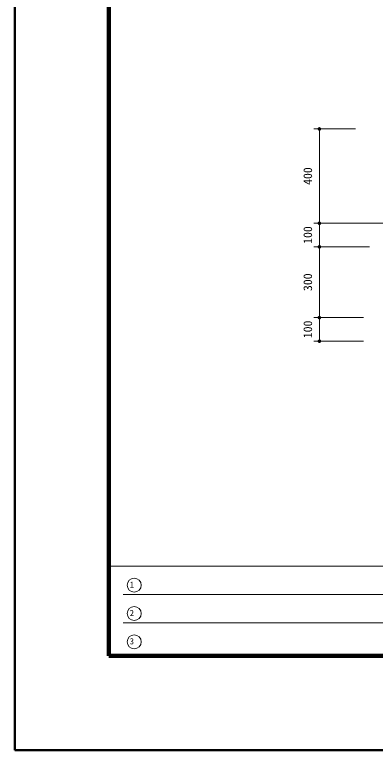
# Model space of a CAD drawing. Units: millimetres at full size, sheet at 1:20. Extents: x 0 to 8400, y 0 to 5940.
# Drawn here: x 0 to 1530, y 0 to 3119 of the extents above; entities that cross this region are included whole.
import ezdxf
from ezdxf.enums import TextEntityAlignment as Align

# ---------------------------------------------------------------- set-up
doc = ezdxf.new("R2010")
doc.units = ezdxf.units.MM
doc.header["$LTSCALE"] = 20
for name, color, linetype, lineweight in [('D-STR', 1, 'Continuous', 13), ('D-STR-DIM', 7, 'Continuous', 13), ('D-TTL', 2, 'Continuous', 140), ('D-TTL-FRAM', 2, 'Continuous', 13), ('D-TTL-LINE', 7, 'Continuous', 13), ('D-TTL-TXT', 7, 'Continuous', 13)]:
    doc.layers.add(name, color=color, linetype=linetype, lineweight=lineweight)
doc.styles.add('ＭＳ ゴシック', font='')
doc.styles.get('ＭＳ ゴシック').set_extended_font_data('MS Gothic')

# ---------------------------------------------------------------- blocks, each defined once
blk = doc.blocks.new('filled_dot')
at = {"color": 0, "linetype": 'Continuous', "lineweight": -2, "const_width": 1.25}
blk.add_lwpolyline([(-0.625, 0, 1), (0.625, 0, 1)], format="xyb", close=True, dxfattribs=at)

msp = doc.modelspace()

# ---------------------------------------------------------------- linework, layer by layer
at = {"layer": 'D-STR'}
msp.add_line((1454.85, 2234.61), (1737.54, 2234.61), dxfattribs=at)
at = {"layer": 'D-STR-DIM'}
for p, q in [((1445.41, 2634.61), (1268.78, 2634.61)), ((1292.78, 2634.61), (1292.78, 2234.61)), ((1454.85, 2234.61), (1268.78, 2234.61)), ((1454.85, 2234.61), (1268.78, 2234.61)), ((1292.78, 2234.61), (1292.78, 2134.61)), ((1504.85, 2134.61), (1268.78, 2134.61)), ((1504.85, 2134.61), (1268.78, 2134.61)), ((1292.78, 2134.61), (1292.78, 1834.61)), ((1479.49, 1834.61), (1268.78, 1834.61)), ((1479.49, 1834.61), (1268.78, 1834.61)), ((1292.78, 1834.61), (1292.78, 1734.61)), ((1479.49, 1734.61), (1268.78, 1734.61))]:
    msp.add_line(p, q, dxfattribs=at)
at = {"layer": 'D-TTL', "lineweight": 50}
for p, q in [((0, 5940), (0, 0)), ((0, 0), (8400, 0))]:
    msp.add_line(p, q, dxfattribs=at)
at = {"layer": 'D-TTL'}
for p, q in [((400, 5540), (400, 400)), ((400, 400), (8000, 400))]:
    msp.add_line(p, q, dxfattribs=at)
at = {"layer": 'D-TTL-FRAM'}
for p, q in [((8000, 780), (400, 780)), ((400, 780), (400, 400)), ((400, 400), (8000, 400))]:
    msp.add_line(p, q, dxfattribs=at)
at = {"layer": 'D-TTL-LINE'}
for p, q in [((2159.22, 660), (460, 660)), ((2159.22, 540), (460, 540))]:
    msp.add_line(p, q, dxfattribs=at)
at = {"layer": 'D-TTL-TXT'}
for centre in [(507.2, 700.09), (507.2, 580.09), (507.2, 460.09)]:
    msp.add_circle(centre, 29.61, dxfattribs=at)

# ---------------------------------------------------------------- block references
at = {"layer": 'D-STR-DIM', "xscale": 6, "yscale": 6}
for p, rotation in [((1292.78, 2634.61), 270), ((1292.78, 2234.61), 90), ((1292.78, 2234.61), 270), ((1292.78, 2134.61), 90), ((1292.78, 2134.61), 270), ((1292.78, 1834.61), 90), ((1292.78, 1834.61), 270), ((1292.78, 1734.61), 90)]:
    msp.add_blockref('filled_dot', p, dxfattribs=dict(at, rotation=rotation))

# ---------------------------------------------------------------- texts
at = {"layer": 'D-STR-DIM', "style": 'ＭＳ ゴシック'}
for s, p in [('400', (1225.03, 2434.61)), ('100', (1225.03, 2184.61)), ('300', (1225.03, 1984.61)), ('100', (1225.03, 1784.61))]:
    msp.add_text(s, height=36.66, rotation=90, dxfattribs=at).set_placement(p, align=Align.TOP_CENTER)
at = {"layer": 'D-TTL-TXT', "style": 'ＭＳ ゴシック'}
for s, p in [('1', (488.17, 681.08)), ('2', (488.17, 561.08)), ('3', (488.17, 441.08))]:
    msp.add_text(s, height=26.39, dxfattribs=at).set_placement(p, align=Align.BOTTOM_LEFT)

doc.saveas('drawing.dxf')
